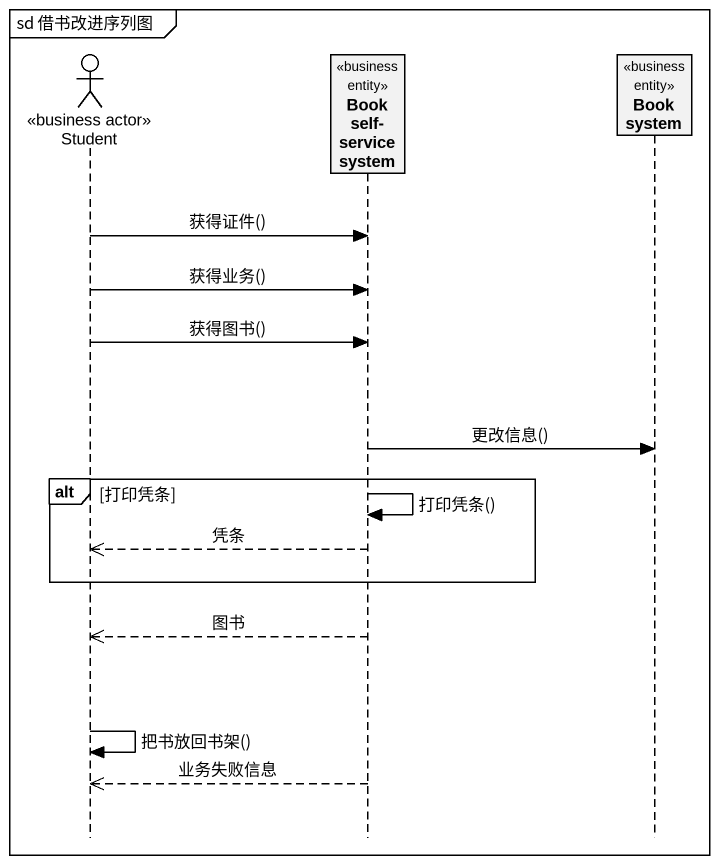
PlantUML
@startuml
mainframe sd 借书改进序列图
hide footbox
actor Student <<business actor>>
participant "Book self-service system" as Book_self_service_system <<business entity>>
participant "Book system" as Book_system <<business entity>>

Student -> Book_self_service_system : 获得证件()
Student -> Book_self_service_system : 获得业务()
Student -> Book_self_service_system : 获得图书()
Book_self_service_system -> Book_system : 更改信息()
alt 打印凭条
  Book_self_service_system -> Book_self_service_system : 打印凭条()
  Book_self_service_system -->> Student : 凭条
end
Book_self_service_system -->> Student : 图书
Student -> Student : 把书放回书架()
Book_self_service_system -->> Student : 业务失败信息
@enduml
